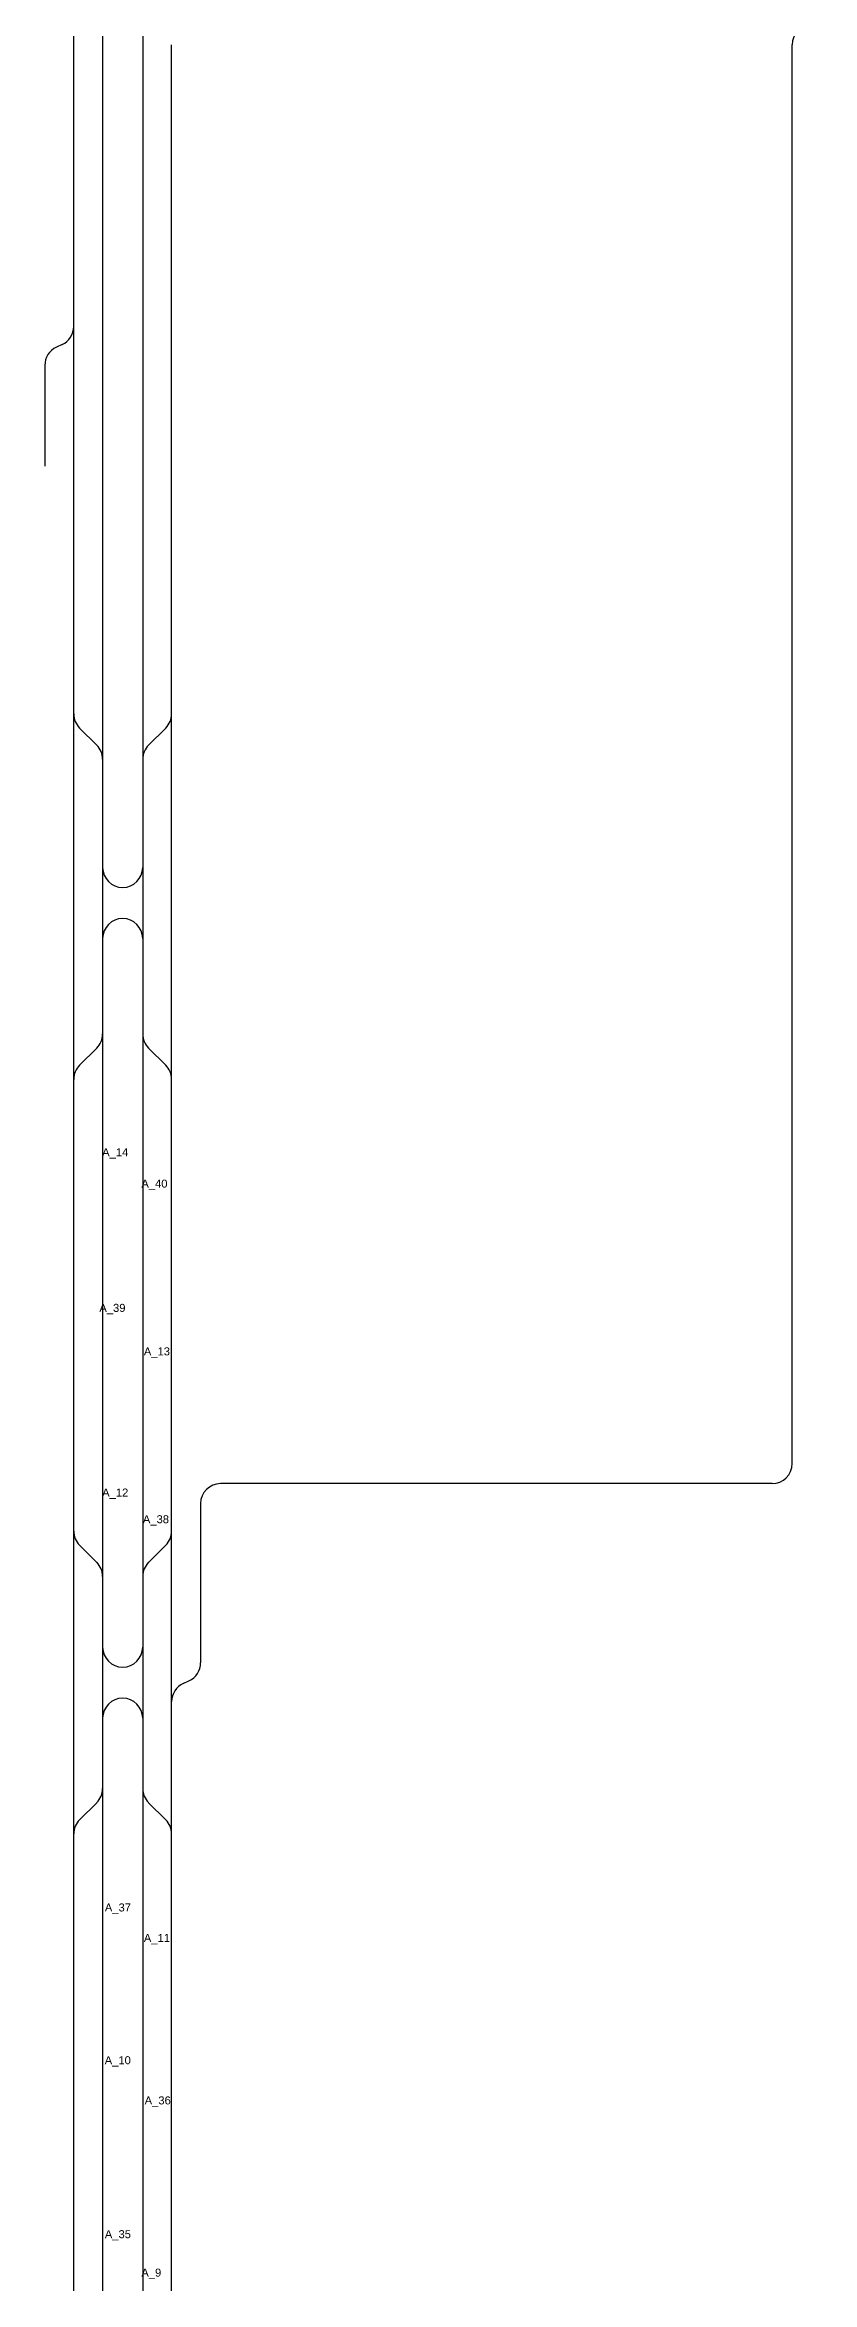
# Model space of a CAD drawing. Header units: millimetres. Extents: x 250 to 269997, y 125 to 199400.
# Drawn here: x 250 to 17494, y 50735 to 101068 of the extents above; entities that cross this region are included whole.
import ezdxf

# ---------------------------------------------------------------- set-up
doc = ezdxf.new("R2010")
doc.units = ezdxf.units.MM
doc.layers.add('L2_AMHS_Rail Center(P2L 7F Upper)', color=6, linetype='Continuous')
doc.layers.add('RJE_TEXT_OB_upp(190522)', color=7, linetype='Continuous')
doc.styles.get("Standard").update_dxf_attribs({"font": 'arial.ttf'})

msp = doc.modelspace()

# ---------------------------------------------------------------- linework, layer by layer
at = {"layer": 'L2_AMHS_Rail Center(P2L 7F Upper)', "lineweight": 30}
for p, q in [((900, 575), (900, 198950)), ((1550, 198300), (1550, 1225)), ((2451, 197300), (2450, 1225)), ((3100, 575), (3100, 101068)), ((17044, 69150), (17044, 101068)), ((640, 94325), (510, 94264)), ((250, 93855), (250, 91591)), ((1032, 85697), (1418, 85312)), ((2968, 85697), (2582, 85311)), ((1032, 78111), (1418, 78497)), ((2968, 78111), (2582, 78497)), ((16594, 68700), (4200, 68700)), ((3750, 68250), (3750, 64672)), ((1032, 67315), (1418, 66929)), ((2968, 67315), (2582, 66929)), ((3360, 64204), (3490, 64264)), ((1032, 61138), (1418, 61523)), ((2968, 61138), (2582, 61523))]:
    msp.add_line(p, q, dxfattribs=at)
for centre, start, end in [((17494, 101068), 90, 180), ((450, 94732), 295, 0), ((700, 93856), 115, 180.0886), ((1350, 86016), 180, 225.0602), ((2650, 86016), 314.9398, 0), ((1100, 84994), 0, 45.0602), ((2900, 84993), 134.9398, 180), ((2000, 82561), 180, 270), ((2000, 82561), 270, 0), ((2000, 80961), 90, 180), ((2000, 80961), 0, 90), ((1100, 78816), 314.9398, 0), ((2900, 78816), 180, 225.0602), ((1350, 77793), 134.9398, 180), ((2650, 77793), 0, 45.0602), ((16594, 69150), 270, 0), ((4200, 68250), 90, 180), ((1350, 67634), 180, 225.0602), ((2650, 67634), 314.9398, 0), ((1100, 66611), 0, 45.0602), ((2900, 66611), 134.9398, 180), ((2000, 65022), 180, 270), ((2000, 65022), 270, 0), ((3300, 64672), 295, 0), ((3550, 63796), 115, 180), ((2000, 63422), 90, 180), ((2000, 63422), 0, 90), ((1100, 61842), 314.9398, 0), ((2900, 61842), 180, 225.0602), ((1350, 60819), 134.9398, 180), ((2650, 60819), 0, 45.0602)]:
    msp.add_arc(centre, 450, start, end, dxfattribs=at)

# ---------------------------------------------------------------- texts
at = {"layer": 'RJE_TEXT_OB_upp(190522)'}
for s, p in [('A_14', (1539, 76065)), ('A_40', (2420, 75359)), ('A_39', (1476, 72564)), ('A_13', (2476, 71585)), ('A_12', (1539, 68409)), ('A_38', (2454, 67809)), ('A_37', (1599, 59076)), ('A_11', (2476, 58390)), ('A_10', (1596, 55639)), ('A_36', (2494, 54735)), ('A_35', (1599, 51726)), ('A_9', (2419, 50861))]:
    msp.add_text(s, height=180, dxfattribs=at).set_placement(p)

doc.saveas('drawing.dxf')
